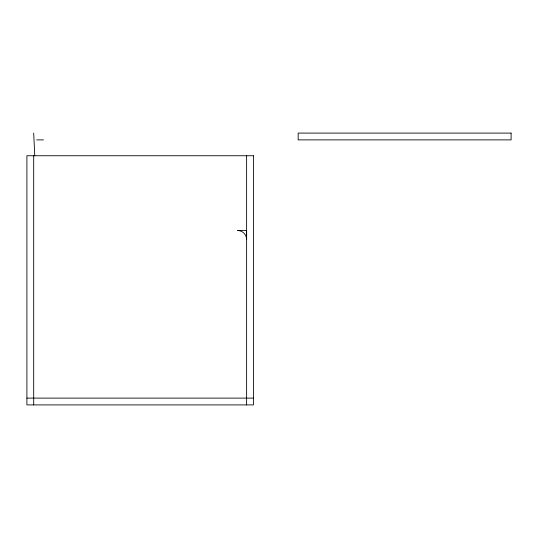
<?xml version="1.0" encoding="UTF-8"?>
<svg xmlns="http://www.w3.org/2000/svg" width="538" height="538" viewBox="0 0 538 538"><rect width="100%" height="100%" fill="white"/><g stroke="black" fill="none" stroke-linecap="round" stroke-linejoin="round"><path stroke-width="0.81" d="M246.619 239.45L246.619 230.493L237.561 230.493A9.059 9.059 0 0 1 246.619 239.551M36.712 139.887L43.491 139.887M26.9 398.113L253.418 398.113M33.692 133.088L34.762 155.744M246.619 155.744L246.619 404.912M33.692 155.744L33.692 404.912M511.1 133.088L298.173 133.088L298.173 139.887L511.1 139.887L511.1 133.088M253.418 155.744L26.9 155.744L26.9 404.912L253.418 404.912L253.418 155.744"/></g></svg>
